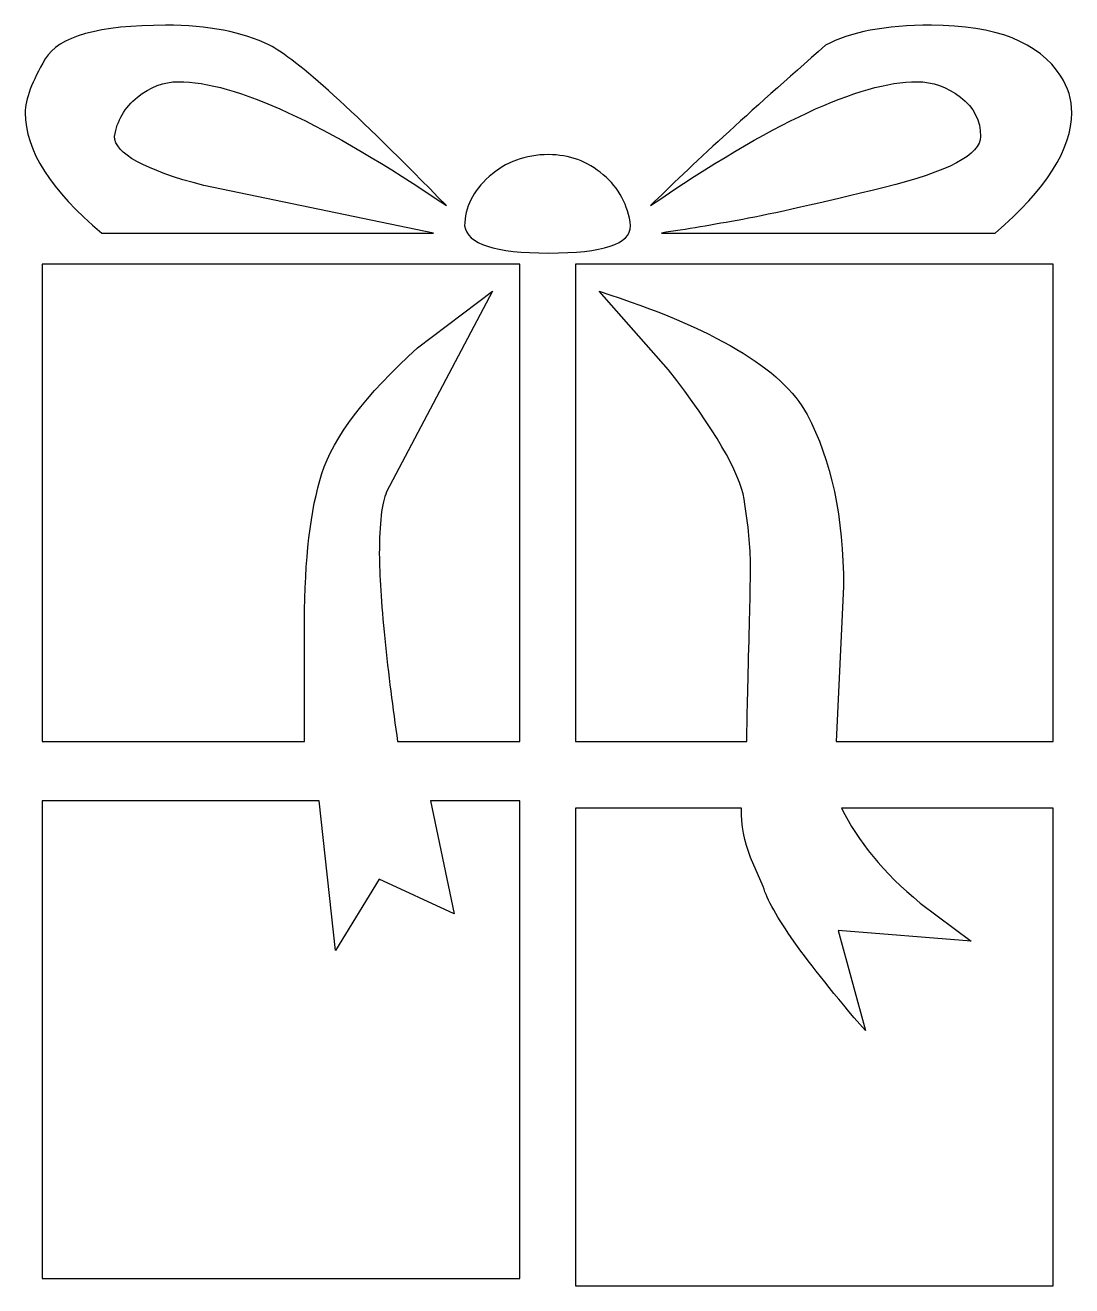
# Model space of a CAD drawing. Header units: centimetres. Extents: x -6.8 to 8.2, y -7.8 to 10.4.
import ezdxf

# ---------------------------------------------------------------- set-up
doc = ezdxf.new("R2010")
doc.units = ezdxf.units.CM
doc.header["$MEASUREMENT"] = 0
doc.layers.add('Layer 1', color=7, linetype='Continuous')

msp = doc.modelspace()

# ---------------------------------------------------------------- linework, layer by layer
at = {"layer": 'Layer 1', "color": 14}
for points, knots in [([(-0.76406, 7.77517), (-2.51607, 8.96632), (-3.80374, 9.56191), (-4.62707, 9.56193), (-4.62707, 9.56193), (-4.83719, 9.56191), (-5.0342, 9.48746), (-5.21811, 9.33858), (-5.21811, 9.33858), (-5.40203, 9.18967), (-5.51163, 9.00134), (-5.54692, 8.77361), (-5.54692, 8.77361), (-5.54692, 8.52819), (-5.11761, 8.29161), (-4.25898, 8.06388), (-4.25898, 8.06388), (-4.25898, 8.06388), (-0.94771, 7.38061), (-0.94771, 7.38061), (-0.94771, 7.38061), (-0.94771, 7.38061), (-5.73056, 7.38061), (-5.73056, 7.38061), (-5.73056, 7.38061), (-6.46622, 7.99382), (-6.83405, 8.57203), (-6.83405, 9.11524), (-6.83405, 9.11524), (-6.83405, 9.30769), (-6.73769, 9.56605), (-6.54495, 9.89033), (-6.54495, 9.89033), (-6.35221, 10.21456), (-5.77414, 10.37669), (-4.81072, 10.37671), (-4.81072, 10.37671), (-4.1975, 10.37669), (-3.69828, 10.28032), (-3.31307, 10.08761), (-3.31307, 10.08761), (-2.92787, 9.89485), (-2.0782, 9.12404), (-0.76406, 7.77517), (-0.76406, 7.77517), (-0.76406, 7.77517), (-0.76406, 7.77517), (-0.76406, 7.77517)], [0, 0, 0, 0, 0.07692308, 0.07692308, 0.07692308, 0.07692308, 0.15384615, 0.15384615, 0.15384615, 0.15384615, 0.23076923, 0.23076923, 0.23076923, 0.23076923, 0.30769231, 0.30769231, 0.30769231, 0.30769231, 0.38461538, 0.38461538, 0.38461538, 0.38461538, 0.46153846, 0.46153846, 0.46153846, 0.46153846, 0.53846154, 0.53846154, 0.53846154, 0.53846154, 0.61538462, 0.61538462, 0.61538462, 0.61538462, 0.69230769, 0.69230769, 0.69230769, 0.69230769, 0.76923077, 0.76923077, 0.76923077, 0.76923077, 0.84615385, 0.84615385, 0.84615385, 0.84615385, 1, 1, 1, 1]), ([(8.09191, 9.64052), (8.19669, 9.48278), (8.24908, 9.30769), (8.2491, 9.11524), (8.2491, 9.11524), (8.24908, 8.58967), (7.88125, 8.01147), (7.14561, 7.38061), (7.14561, 7.38061), (7.14561, 7.38061), (2.33709, 7.38061), (2.33709, 7.38061), (2.33709, 7.38061), (2.68727, 7.43299), (3.07702, 7.49862), (3.50634, 7.57749), (3.50634, 7.57749), (3.93564, 7.65633), (4.6145, 7.80964), (5.5429, 8.03741), (5.5429, 8.03741), (6.47128, 8.26515), (6.93548, 8.51055), (6.9355, 8.77361), (6.9355, 8.77361), (6.93548, 9.00134), (6.83911, 9.18967), (6.64639, 9.33858), (6.64639, 9.33858), (6.45364, 9.48746), (6.2434, 9.56191), (6.01566, 9.56193), (6.01566, 9.56193), (5.1923, 9.56191), (3.91346, 8.96632), (2.17911, 7.77517), (2.17911, 7.77517), (2.73993, 8.33545), (3.58091, 9.10613), (4.70206, 10.08721), (4.70206, 10.08721), (5.05223, 10.28019), (5.56013, 10.37669), (6.22577, 10.37671), (6.22577, 10.37671), (7.15442, 10.37669), (7.77646, 10.1313), (8.09191, 9.64052), (8.09191, 9.64052), (8.09191, 9.64052), (8.09191, 9.64052), (8.09191, 9.64052)], [0, 0, 0, 0, 0.07142857, 0.07142857, 0.07142857, 0.07142857, 0.14285714, 0.14285714, 0.14285714, 0.14285714, 0.21428571, 0.21428571, 0.21428571, 0.21428571, 0.28571429, 0.28571429, 0.28571429, 0.28571429, 0.35714286, 0.35714286, 0.35714286, 0.35714286, 0.42857143, 0.42857143, 0.42857143, 0.42857143, 0.5, 0.5, 0.5, 0.5, 0.57142857, 0.57142857, 0.57142857, 0.57142857, 0.64285714, 0.64285714, 0.64285714, 0.64285714, 0.71428571, 0.71428571, 0.71428571, 0.71428571, 0.78571429, 0.78571429, 0.78571429, 0.78571429, 0.85714286, 0.85714286, 0.85714286, 0.85714286, 1, 1, 1, 1]), ([(1.8904, 7.48567), (1.89039, 7.22315), (1.4961, 7.09189), (0.70752, 7.09191), (0.70752, 7.09191), (-0.06343, 7.09189), (-0.46628, 7.22315), (-0.50102, 7.48567), (-0.50102, 7.48567), (-0.50103, 7.74869), (-0.38288, 7.98527), (-0.14656, 8.1954), (-0.14656, 8.1954), (0.08974, 8.40549), (0.37444, 8.51055), (0.70752, 8.51057), (0.70752, 8.51057), (1.00531, 8.51055), (1.26808, 8.41418), (1.49584, 8.22146), (1.49584, 8.22146), (1.72359, 8.02871), (1.85511, 7.78344), (1.8904, 7.48567), (1.8904, 7.48567), (1.8904, 7.48567), (1.8904, 7.48567), (1.8904, 7.48567)], [0, 0, 0, 0, 0.125, 0.125, 0.125, 0.125, 0.25, 0.25, 0.25, 0.25, 0.375, 0.375, 0.375, 0.375, 0.5, 0.5, 0.5, 0.5, 0.625, 0.625, 0.625, 0.625, 0.75, 0.75, 0.75, 0.75, 1, 1, 1, 1]), ([(0.29272, 0.04915), (0.29272, 0.04915), (-1.46757, 0.04915), (-1.46757, 0.04915), (-1.46757, 0.04915), (-1.53762, 0.52229), (-1.59897, 1.01723), (-1.65162, 1.53397), (-1.65162, 1.53397), (-1.70429, 2.05068), (-1.73062, 2.45794), (-1.73061, 2.75574), (-1.73061, 2.75574), (-1.73062, 3.1936), (-1.6956, 3.49139), (-1.62556, 3.64912), (-1.62556, 3.64912), (-1.62556, 3.64912), (-0.10104, 6.54016), (-0.10104, 6.54016), (-0.10104, 6.54016), (-0.10104, 6.54016), (-1.17887, 5.72538), (-1.17887, 5.72538), (-1.17887, 5.72538), (-1.93218, 5.0421), (-2.39196, 4.4377), (-2.55823, 3.91216), (-2.55823, 3.91216), (-2.72451, 3.3866), (-2.80764, 2.67714), (-2.80764, 1.78378), (-2.80764, 1.78378), (-2.80764, 1.78378), (-2.80764, 0.04915), (-2.80764, 0.04915), (-2.80764, 0.04915), (-2.80764, 0.04915), (-6.59206, 0.04915), (-6.59206, 0.04915), (-6.59206, 0.04915), (-6.59206, 0.04915), (-6.59206, 6.93392), (-6.59206, 6.93392), (-6.59206, 6.93392), (-6.59206, 6.93392), (0.29272, 6.93392), (0.29272, 6.93392), (0.29272, 6.93392), (0.29272, 6.93392), (0.29272, 0.04915), (0.29272, 0.04915)], [0, 0, 0, 0, 0.07142857, 0.07142857, 0.07142857, 0.07142857, 0.14285714, 0.14285714, 0.14285714, 0.14285714, 0.21428571, 0.21428571, 0.21428571, 0.21428571, 0.28571429, 0.28571429, 0.28571429, 0.28571429, 0.35714286, 0.35714286, 0.35714286, 0.35714286, 0.42857143, 0.42857143, 0.42857143, 0.42857143, 0.5, 0.5, 0.5, 0.5, 0.57142857, 0.57142857, 0.57142857, 0.57142857, 0.64285714, 0.64285714, 0.64285714, 0.64285714, 0.71428571, 0.71428571, 0.71428571, 0.71428571, 0.78571429, 0.78571429, 0.78571429, 0.78571429, 0.85714286, 0.85714286, 0.85714286, 0.85714286, 1, 1, 1, 1]), ([(7.98064, 0.04915), (7.98064, 0.04915), (4.85382, 0.04915), (4.85382, 0.04915), (4.85382, 0.04915), (4.85382, 0.04915), (4.95888, 2.28259), (4.95888, 2.28259), (4.95888, 2.28259), (4.95886, 3.28128), (4.78364, 4.10916), (4.4332, 4.76624), (4.4332, 4.76624), (4.08273, 5.4233), (3.08416, 6.0146), (1.4375, 6.54016), (1.4375, 6.54016), (1.4375, 6.54016), (2.43593, 5.41021), (2.43593, 5.41021), (2.43593, 5.41021), (3.10154, 4.55157), (3.46509, 3.92952), (3.52659, 3.54406), (3.52659, 3.54406), (3.58806, 3.15858), (3.6188, 2.84314), (3.61881, 2.59776), (3.61881, 2.59776), (3.6188, 2.35288), (3.60998, 1.91074), (3.59235, 1.27133), (3.59235, 1.27133), (3.57469, 0.63189), (3.56587, 0.2245), (3.56588, 0.04915), (3.56588, 0.04915), (3.56588, 0.04915), (1.09587, 0.04915), (1.09587, 0.04915), (1.09587, 0.04915), (1.09587, 0.04915), (1.09587, 6.93392), (1.09587, 6.93392), (1.09587, 6.93392), (1.09587, 6.93392), (7.98064, 6.93392), (7.98064, 6.93392), (7.98064, 6.93392), (7.98064, 6.93392), (7.98064, 0.04915), (7.98064, 0.04915)], [0, 0, 0, 0, 0.07142857, 0.07142857, 0.07142857, 0.07142857, 0.14285714, 0.14285714, 0.14285714, 0.14285714, 0.21428571, 0.21428571, 0.21428571, 0.21428571, 0.28571429, 0.28571429, 0.28571429, 0.28571429, 0.35714286, 0.35714286, 0.35714286, 0.35714286, 0.42857143, 0.42857143, 0.42857143, 0.42857143, 0.5, 0.5, 0.5, 0.5, 0.57142857, 0.57142857, 0.57142857, 0.57142857, 0.64285714, 0.64285714, 0.64285714, 0.64285714, 0.71428571, 0.71428571, 0.71428571, 0.71428571, 0.78571429, 0.78571429, 0.78571429, 0.78571429, 0.85714286, 0.85714286, 0.85714286, 0.85714286, 1, 1, 1, 1]), ([(0.29272, -7.69169), (0.29272, -7.69169), (-6.59206, -7.69169), (-6.59206, -7.69169), (-6.59206, -7.69169), (-6.59206, -7.69169), (-6.59206, -0.80692), (-6.59206, -0.80692), (-6.59206, -0.80692), (-6.59206, -0.80692), (-2.59753, -0.80692), (-2.59753, -0.80692), (-2.59753, -0.80692), (-2.59753, -0.80692), (-2.36095, -2.96177), (-2.36095, -2.96177), (-2.36095, -2.96177), (-2.36095, -2.96177), (-1.73061, -1.93687), (-1.73061, -1.93687), (-1.73061, -1.93687), (-1.73061, -1.93687), (-0.65279, -2.43649), (-0.65279, -2.43649), (-0.65279, -2.43649), (-0.65279, -2.43649), (-0.99442, -0.80692), (-0.99442, -0.80692), (-0.99442, -0.80692), (-0.99442, -0.80692), (0.29272, -0.80692), (0.29272, -0.80692), (0.29272, -0.80692), (0.29272, -0.80692), (0.29272, -7.69169), (0.29272, -7.69169)], [0, 0, 0, 0, 0.1, 0.1, 0.1, 0.1, 0.2, 0.2, 0.2, 0.2, 0.3, 0.3, 0.3, 0.3, 0.4, 0.4, 0.4, 0.4, 0.5, 0.5, 0.5, 0.5, 0.6, 0.6, 0.6, 0.6, 0.7, 0.7, 0.7, 0.7, 0.8, 0.8, 0.8, 0.8, 1, 1, 1, 1]), ([(7.98064, -7.79752), (7.98064, -7.79752), (1.09587, -7.79752), (1.09587, -7.79752), (1.09587, -7.79752), (1.09587, -7.79752), (1.09587, -0.91275), (1.09587, -0.91275), (1.09587, -0.91275), (1.09587, -0.91275), (3.48729, -0.91275), (3.48729, -0.91275), (3.48729, -0.91275), (3.48728, -1.15815), (3.53112, -1.39473), (3.61881, -1.62248), (3.61881, -1.62248), (3.61881, -1.62248), (3.80246, -2.0427), (3.80246, -2.0427), (3.80246, -2.0427), (3.90777, -2.41054), (4.3983, -3.10262), (5.27405, -4.11896), (5.27405, -4.11896), (5.27405, -4.11896), (4.88029, -2.67384), (4.88029, -2.67384), (4.88029, -2.67384), (4.88029, -2.67384), (6.79856, -2.83102), (6.79856, -2.83102), (6.79856, -2.83102), (6.79856, -2.83102), (6.06237, -2.27928), (6.06237, -2.27928), (6.06237, -2.27928), (5.5368, -1.84142), (5.16015, -1.38591), (4.93241, -0.91275), (4.93241, -0.91275), (4.93241, -0.91275), (7.98064, -0.91275), (7.98064, -0.91275), (7.98064, -0.91275), (7.98064, -0.91275), (7.98064, -7.79752), (7.98064, -7.79752)], [0, 0, 0, 0, 0.07692308, 0.07692308, 0.07692308, 0.07692308, 0.15384615, 0.15384615, 0.15384615, 0.15384615, 0.23076923, 0.23076923, 0.23076923, 0.23076923, 0.30769231, 0.30769231, 0.30769231, 0.30769231, 0.38461538, 0.38461538, 0.38461538, 0.38461538, 0.46153846, 0.46153846, 0.46153846, 0.46153846, 0.53846154, 0.53846154, 0.53846154, 0.53846154, 0.61538462, 0.61538462, 0.61538462, 0.61538462, 0.69230769, 0.69230769, 0.69230769, 0.69230769, 0.76923077, 0.76923077, 0.76923077, 0.76923077, 0.84615385, 0.84615385, 0.84615385, 0.84615385, 1, 1, 1, 1])]:
    msp.add_open_spline(points, degree=3, knots=knots, dxfattribs=at)

doc.saveas('drawing.dxf')
